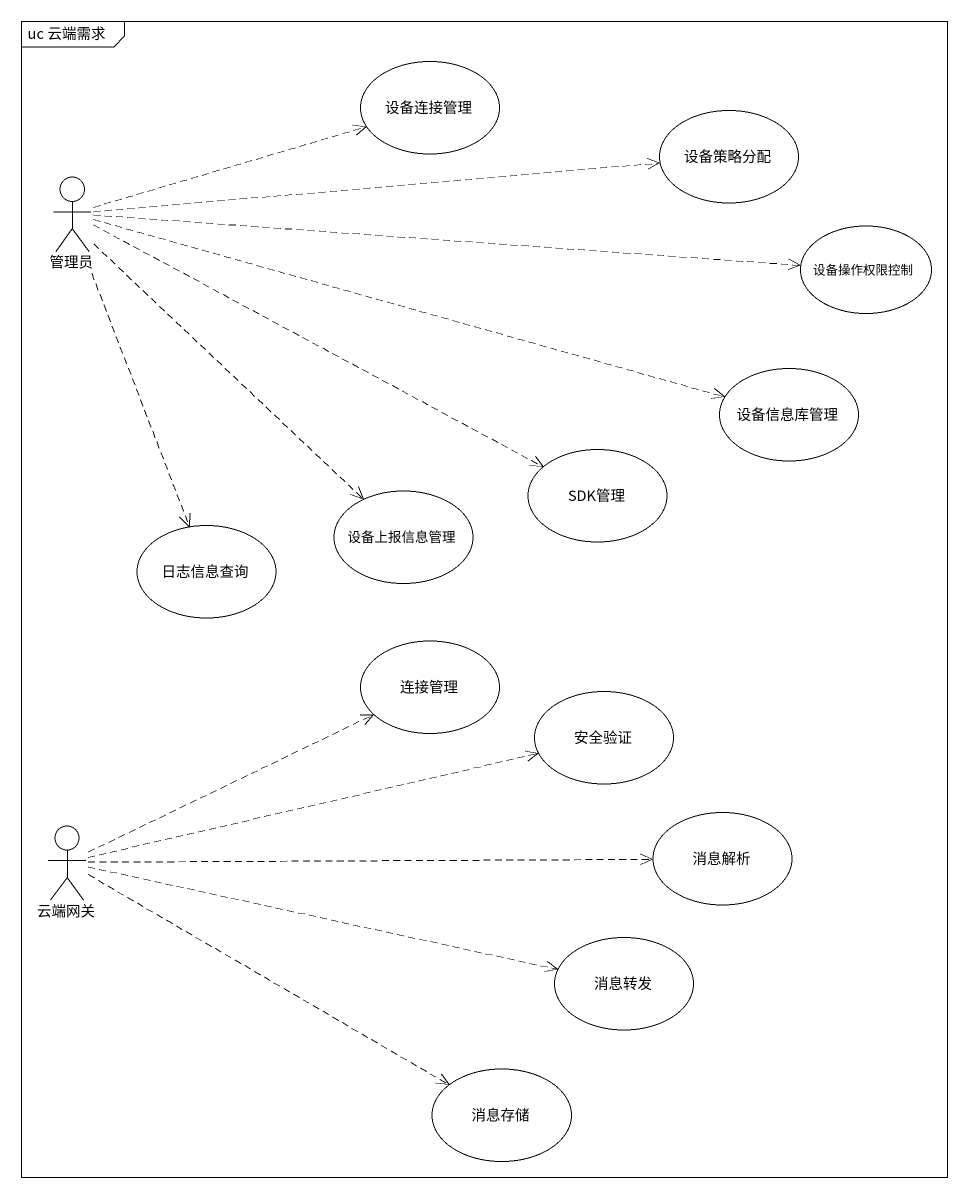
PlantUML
@startuml
mainframe uc 云端需求
usecase 设备连接管理
usecase 设备策略分配
actor 管理员
usecase 设备操作权限控制
usecase 设备信息库管理
usecase 设备上报信息管理
usecase SDK管理
usecase 日志信息查询
usecase 连接管理
usecase 安全验证
actor 云端网关
usecase 消息解析
usecase 消息转发
usecase 消息存储
管理员 .right.> 设备连接管理
管理员 .right.> 设备策略分配
管理员 .right.> 设备操作权限控制
管理员 .right.> 设备信息库管理
管理员 ..> 设备上报信息管理
管理员 .right.> SDK管理
管理员 ..> 日志信息查询
云端网关 .right.> 连接管理
云端网关 .right.> 安全验证
云端网关 .right.> 消息解析
云端网关 .right.> 消息转发
云端网关 .right.> 消息存储
@enduml
